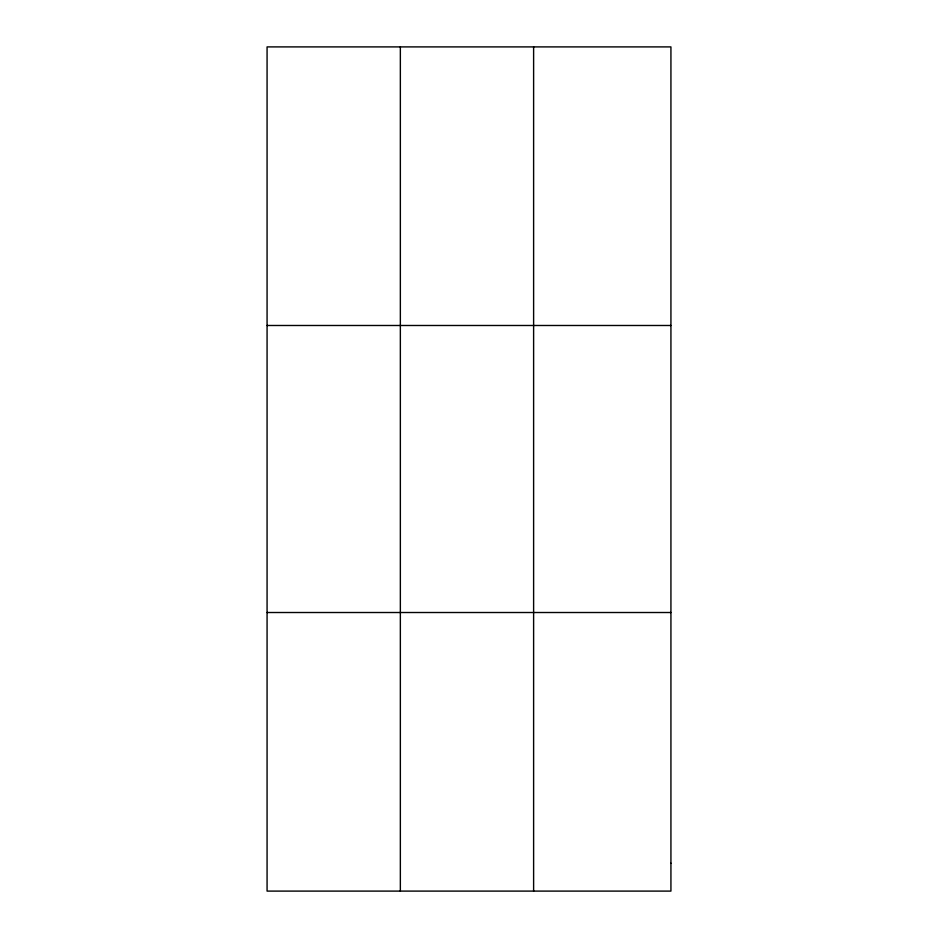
<?xml version="1.0" encoding="UTF-8"?>
<svg xmlns="http://www.w3.org/2000/svg" width="938" height="938" viewBox="0 0 938 938"><rect width="100%" height="100%" fill="white"/><g stroke="black" fill="none" stroke-linecap="round" stroke-linejoin="round"><path stroke-width="1.41" d="M400.35 46.9L400.35 891.1M533.616 46.9L533.616 891.1M267.072 325.486L670.928 325.486M267.072 612.514L670.928 612.514M670.928 863.241L670.928 891.1L267.072 891.1L267.072 46.9L670.928 46.9L670.928 863.241"/></g></svg>
